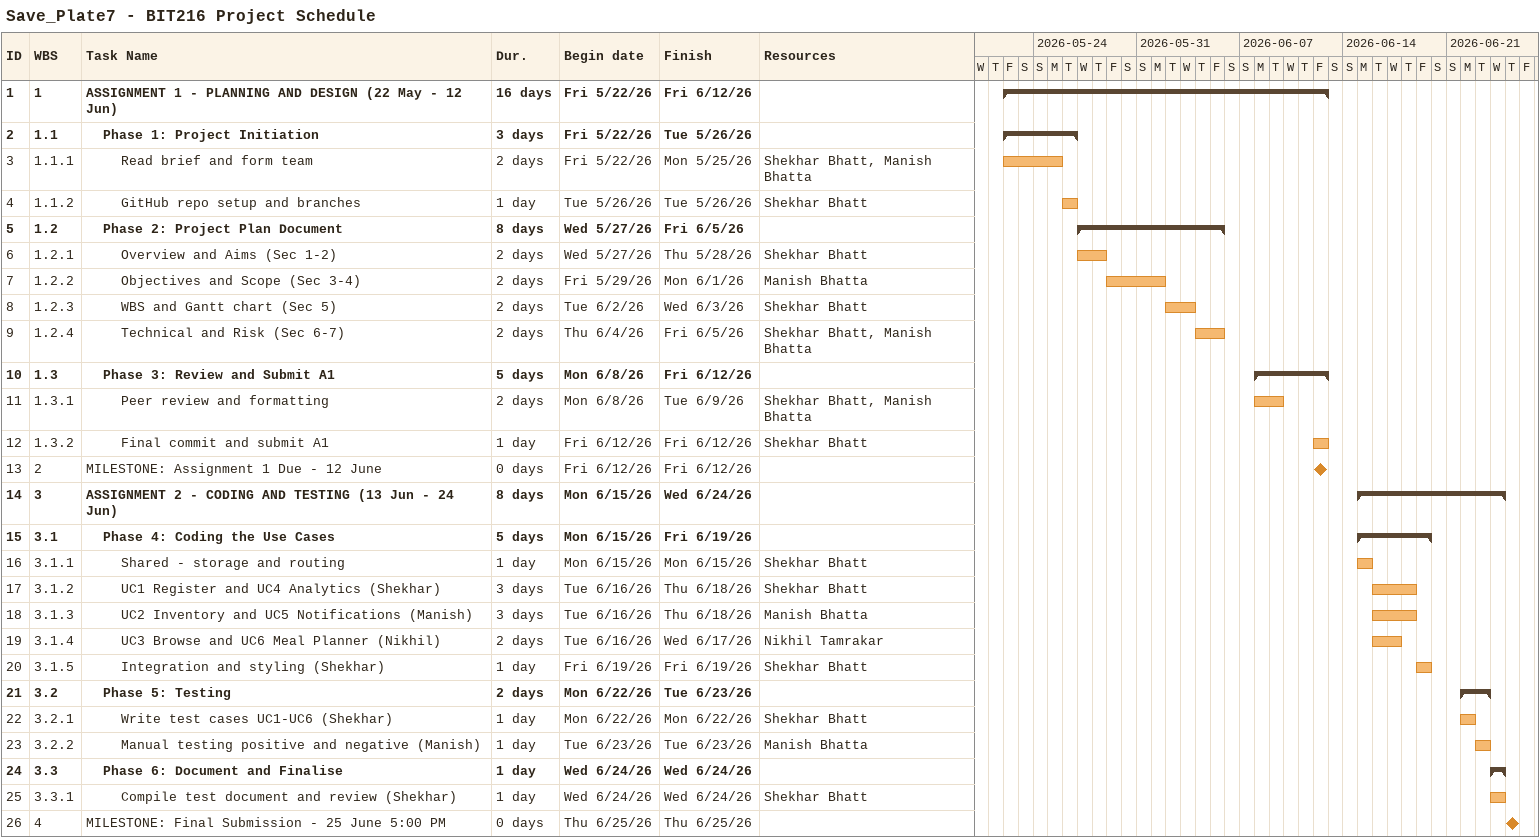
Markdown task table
Save_Plate7 - BIT216 Project Schedule

| ID | WBS | Task | Duration | Start | Finish | Resources |
|---|---|---|---|---|---|---|
| 1 | 1 | **ASSIGNMENT 1 - PLANNING AND DESIGN (22 May - 12 Jun)** | 16d | 2026-05-22 | 2026-06-12 |  |
| 2 | 1.1 | **Phase 1: Project Initiation** | 3d | 2026-05-22 | 2026-05-26 |  |
| 3 | 1.1.1 | Read brief and form team | 2d | 2026-05-22 | 2026-05-25 | Shekhar Bhatt, Manish Bhatta |
| 4 | 1.1.2 | GitHub repo setup and branches | 1d | 2026-05-26 | 2026-05-26 | Shekhar Bhatt |
| 5 | 1.2 | **Phase 2: Project Plan Document** | 8d | 2026-05-27 | 2026-06-05 |  |
| 6 | 1.2.1 | Overview and Aims (Sec 1-2) | 2d | 2026-05-27 | 2026-05-28 | Shekhar Bhatt |
| 7 | 1.2.2 | Objectives and Scope (Sec 3-4) | 2d | 2026-05-29 | 2026-06-01 | Manish Bhatta |
| 8 | 1.2.3 | WBS and Gantt chart (Sec 5) | 2d | 2026-06-02 | 2026-06-03 | Shekhar Bhatt |
| 9 | 1.2.4 | Technical and Risk (Sec 6-7) | 2d | 2026-06-04 | 2026-06-05 | Shekhar Bhatt, Manish Bhatta |
| 10 | 1.3 | **Phase 3: Review and Submit A1** | 5d | 2026-06-08 | 2026-06-12 |  |
| 11 | 1.3.1 | Peer review and formatting | 2d | 2026-06-08 | 2026-06-09 | Shekhar Bhatt, Manish Bhatta |
| 12 | 1.3.2 | Final commit and submit A1 | 1d | 2026-06-12 | 2026-06-12 | Shekhar Bhatt |
| 13 | 2 | MILESTONE: Assignment 1 Due - 12 June | 0d | 2026-06-12 | 2026-06-12 |  |
| 14 | 3 | **ASSIGNMENT 2 - CODING AND TESTING (13 Jun - 24 Jun)** | 8d | 2026-06-15 | 2026-06-24 |  |
| 15 | 3.1 | **Phase 4: Coding the Use Cases** | 5d | 2026-06-15 | 2026-06-19 |  |
| 16 | 3.1.1 | Shared - storage and routing | 1d | 2026-06-15 | 2026-06-15 | Shekhar Bhatt |
| 17 | 3.1.2 | UC1 Register and UC4 Analytics (Shekhar) | 3d | 2026-06-16 | 2026-06-18 | Shekhar Bhatt |
| 18 | 3.1.3 | UC2 Inventory and UC5 Notifications (Manish) | 3d | 2026-06-16 | 2026-06-18 | Manish Bhatta |
| 19 | 3.1.4 | UC3 Browse and UC6 Meal Planner (Nikhil) | 2d | 2026-06-16 | 2026-06-17 | Nikhil Tamrakar |
| 20 | 3.1.5 | Integration and styling (Shekhar) | 1d | 2026-06-19 | 2026-06-19 | Shekhar Bhatt |
| 21 | 3.2 | **Phase 5: Testing** | 2d | 2026-06-22 | 2026-06-23 |  |
| 22 | 3.2.1 | Write test cases UC1-UC6 (Shekhar) | 1d | 2026-06-22 | 2026-06-22 | Shekhar Bhatt |
| 23 | 3.2.2 | Manual testing positive and negative (Manish) | 1d | 2026-06-23 | 2026-06-23 | Manish Bhatta |
| 24 | 3.3 | **Phase 6: Document and Finalise** | 1d | 2026-06-24 | 2026-06-24 |  |
| 25 | 3.3.1 | Compile test document and review (Shekhar) | 1d | 2026-06-24 | 2026-06-24 | Shekhar Bhatt |
| 26 | 4 | MILESTONE: Final Submission - 25 June 5:00 PM | 0d | 2026-06-25 | 2026-06-25 |  |
